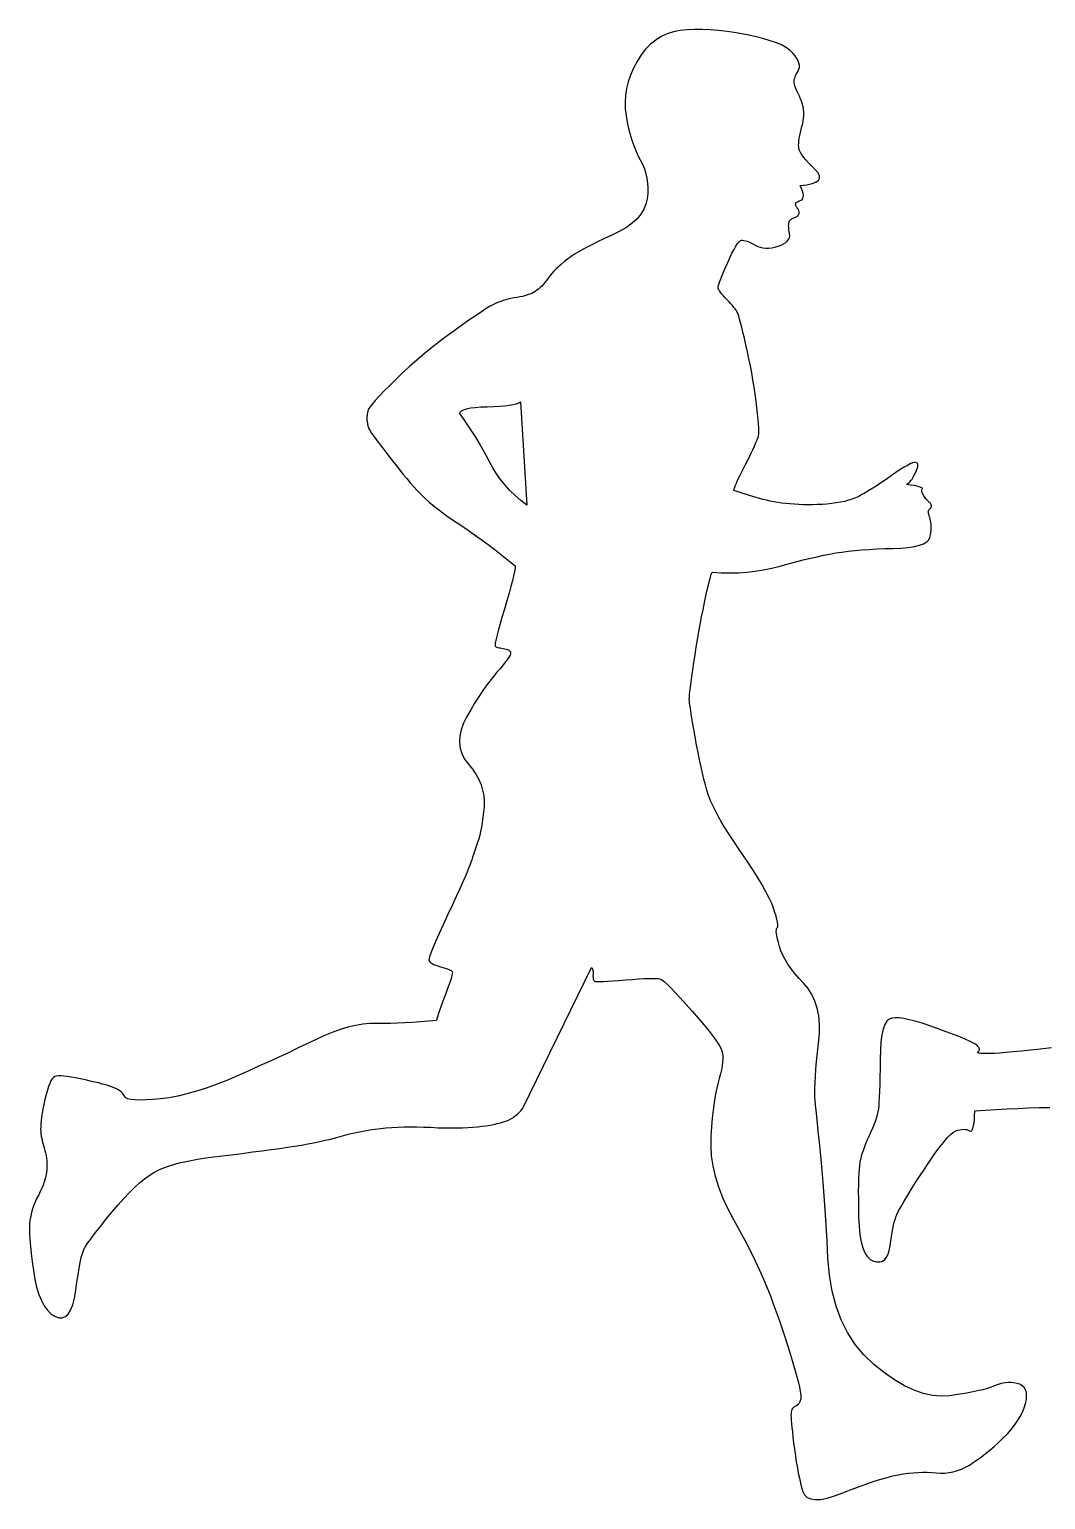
# Model space of a CAD drawing. Extents: x -2010 to 2171, y -750 to 1021.
# Drawn here: x -2010 to -827, y -750 to 961 of the extents above; entities that cross this region are included whole.
import ezdxf

# ---------------------------------------------------------------- set-up
doc = ezdxf.new("R2010")
doc.units = 0
doc.header["$LTSCALE"] = 20
doc.layers.add('_____1', color=7, linetype='CONTINUOUS')

msp = doc.modelspace()

# ---------------------------------------------------------------- linework, layer by layer
at = {"layer": '_____1', "color": 0, "linetype": 'CONTINUOUS', "flags": 128}
for points in [[(-876.9, -678.6), (-871.8, -673.5), (-867.3, -668.4), (-863.3, -663.4), (-859.8, -658.3), (-856.7, -653.3), (-854.2, -648.2), (-852.2, -643.2), (-850.7, -638.2), (-849.7, -633.4), (-849.4, -629.2), (-849.7, -625.4), (-850.7, -622.2), (-852.3, -619.6), (-854.5, -617.4), (-857.4, -615.8), (-860.9, -614.7), (-860.9, -614.7), (-864.1, -614.1), (-867.2, -613.8), (-870.4, -613.8), (-873.7, -614), (-876.9, -614.6), (-880.2, -615.4), (-883.5, -616.4), (-886.9, -617.7), (-890.7, -619.2), (-895.2, -620.7), (-900.5, -622.1), (-906.7, -623.5), (-913.6, -625), (-921.3, -626.4), (-929.8, -627.8), (-939.1, -629.1), (-948.9, -629.8), (-959.1, -628.9), (-969.6, -626.6), (-980.4, -622.8), (-991.6, -617.5), (-1003.1, -610.8), (-1014.9, -602.5), (-1027.1, -592.8), (-1038.7, -581.7), (-1049, -569.3), (-1057.8, -555.7), (-1065.2, -540.9), (-1071.1, -524.8), (-1075.7, -507.4), (-1078.9, -488.8), (-1080.7, -469), (-1081.7, -449.1), (-1082.8, -430.3), (-1083.9, -412.7), (-1085, -396.2), (-1086.2, -380.9), (-1087.3, -366.8), (-1088.5, -353.7), (-1089.7, -341.9), (-1090.8, -331), (-1091.9, -321.1), (-1092.8, -312.1), (-1093.6, -304), (-1094.3, -296.8), (-1094.9, -290.6), (-1095.3, -285.3), (-1095.7, -280.8), (-1095.9, -276.4), (-1095.8, -271), (-1095.6, -264.7), (-1095.2, -257.4), (-1094.6, -249.1), (-1093.8, -239.9), (-1092.7, -229.7), (-1091.5, -218.6), (-1090.6, -207.4), (-1090.6, -196.9), (-1091.4, -187.1), (-1093.2, -178), (-1095.8, -169.7), (-1099.2, -162.1), (-1103.6, -155.2), (-1108.8, -149.1), (-1114.2, -143.3), (-1119.1, -137.7), (-1123.4, -132.2), (-1127.2, -126.8), (-1130.4, -121.5), (-1133.2, -116.3), (-1135.4, -111.2), (-1137, -106.2), (-1138.3, -101.6), (-1139.3, -97.5), (-1140, -94), (-1140.5, -91), (-1140.7, -88.6), (-1140.6, -86.7), (-1140.3, -85.4), (-1139.7, -84.6), (-1139.2, -83.9), (-1138.9, -82.5), (-1139, -80.5), (-1139.3, -78), (-1140, -74.8), (-1141, -71.1), (-1142.3, -66.7), (-1143.9, -61.8), (-1146.1, -56.2), (-1149, -49.8), (-1152.7, -42.5), (-1157.2, -34.5), (-1162.5, -25.7), (-1168.6, -16.1), (-1175.4, -5.7), (-1183.1, 5.5), (-1190.7, 16.8), (-1197.5, 27.3), (-1203.6, 37.1), (-1208.8, 46.2), (-1213.2, 54.7), (-1216.8, 62.4), (-1219.6, 69.4), (-1221.7, 75.6), (-1223.3, 81.8), (-1224.9, 88.4), (-1226.6, 95.5), (-1228.3, 103), (-1230, 111), (-1231.7, 119.4), (-1233.4, 128.3), (-1235.1, 137.7), (-1236.8, 146.8), (-1238.2, 154.8), (-1239.4, 161.9), (-1240.3, 167.9), (-1241.1, 173), (-1241.6, 177), (-1241.9, 180), (-1242, 182), (-1241.9, 184), (-1241.6, 186.9), (-1241.2, 190.7), (-1240.6, 195.5), (-1239.8, 201.3), (-1238.9, 208), (-1237.8, 215.7), (-1236.5, 224.3), (-1235.2, 233.4), (-1233.8, 242.3), (-1232.3, 251.2), (-1230.8, 260), (-1229.2, 268.7), (-1227.6, 277.3), (-1226, 285.8), (-1224.2, 294.2), (-1222.6, 302.1), (-1221.1, 309), (-1219.7, 314.9), (-1218.5, 319.8), (-1217.4, 323.7), (-1216.5, 326.7), (-1215.7, 328.6), (-1215.1, 329.5), (-1215.1, 329.5), (-1204.9, 328.8), (-1194.8, 328.6), (-1184.9, 328.8), (-1175, 329.5), (-1165.2, 330.6), (-1155.5, 332.1), (-1145.8, 334.1), (-1136.3, 336.6), (-1127, 339.2), (-1118, 341.5), (-1109.4, 343.7), (-1101.1, 345.7), (-1093.2, 347.5), (-1085.6, 349.2), (-1078.3, 350.6), (-1071.4, 351.8), (-1064.5, 352.9), (-1057.1, 353.9), (-1049.4, 354.7), (-1041.2, 355.4), (-1032.7, 356), (-1023.7, 356.5), (-1014.4, 356.9), (-1004.7, 357.2), (-995.3, 357.6), (-987.1, 358.3), (-980, 359.4), (-974.1, 360.8), (-969.4, 362.6), (-965.7, 364.7), (-963.3, 367.2), (-962, 370), (-961.3, 372.9), (-960.8, 375.7), (-960.5, 378.3), (-960.3, 380.8), (-960.3, 383.1), (-960.4, 385.3), (-960.7, 387.3), (-961.2, 389.2), (-961.7, 391), (-962.1, 392.6), (-962.5, 394), (-962.9, 395.3), (-963.2, 396.5), (-963.4, 397.5), (-963.6, 398.4), (-963.7, 399.1), (-963.8, 399.7), (-963.7, 400.3), (-963.6, 400.9), (-963.5, 401.4), (-963.2, 401.9), (-962.9, 402.4), (-962.5, 402.8), (-962, 403.2), (-961.5, 403.6), (-961, 404.1), (-960.7, 404.5), (-960.4, 405), (-960.3, 405.5), (-960.2, 406), (-960.2, 406.5), (-960.2, 407.1), (-960.4, 407.6), (-960.6, 408.2), (-960.9, 408.8), (-961.3, 409.4), (-961.8, 410), (-962.3, 410.6), (-963, 411.1), (-963.7, 411.7), (-964.5, 412.4), (-965.3, 413.1), (-966.1, 414), (-966.8, 414.9), (-967.5, 416), (-968.3, 417.1), (-969, 418.4), (-969.7, 419.7), (-970.4, 421), (-970.8, 422.2), (-971.2, 423.3), (-971.4, 424.3), (-971.4, 425.1), (-971.4, 425.8), (-971.1, 426.4), (-970.7, 426.8), (-970.6, 427.2), (-971.2, 427.7), (-972.5, 428.2), (-974.4, 428.8), (-977.1, 429.5), (-980.4, 430.2), (-984.4, 430.9), (-989.1, 431.7), (-989.1, 431.7), (-987.9, 432.4), (-986.6, 433.4), (-985.3, 434.6), (-984, 436.1), (-982.7, 437.9), (-981.4, 440), (-980.1, 442.4), (-978.7, 445), (-977.5, 447.7), (-976.7, 450), (-976.1, 452), (-975.9, 453.7), (-976.1, 455.1), (-976.5, 456.1), (-977.3, 456.8), (-978.4, 457.2), (-980, 457.2), (-982.1, 456.6), (-984.8, 455.5), (-988.1, 453.8), (-992, 451.6), (-996.5, 448.8), (-1001.5, 445.5), (-1007.1, 441.6), (-1012.9, 437.5), (-1018.3, 433.8), (-1023.5, 430.4), (-1028.3, 427.3), (-1032.9, 424.4), (-1037.2, 421.9), (-1041.1, 419.7), (-1044.8, 417.7), (-1048.5, 416), (-1052.4, 414.5), (-1056.6, 413.1), (-1061.1, 411.9), (-1065.9, 410.9), (-1070.9, 410), (-1076.2, 409.3), (-1081.8, 408.8), (-1087.5, 408.4), (-1093.1, 408.2), (-1098.6, 408), (-1104, 407.9), (-1109.4, 408), (-1114.6, 408.2), (-1119.7, 408.5), (-1124.8, 408.9), (-1129.7, 409.4), (-1134.5, 409.9), (-1139.1, 410.6), (-1143.6, 411.4), (-1148, 412.2), (-1152.2, 413.2), (-1156.3, 414.2), (-1160.3, 415.3), (-1164.2, 416.5), (-1168, 417.6), (-1171.8, 418.8), (-1175.5, 419.9), (-1179.2, 421.1), (-1182.8, 422.3), (-1186.4, 423.4), (-1190, 424.6), (-1190, 424.6), (-1190, 425.6), (-1189.5, 427.4), (-1188.5, 429.9), (-1187.1, 433.2), (-1185.3, 437.3), (-1182.9, 442.2), (-1180.1, 447.8), (-1176.9, 454.2), (-1173.6, 460.7), (-1170.7, 466.5), (-1168.2, 471.7), (-1166.1, 476.3), (-1164.4, 480.3), (-1163, 483.6), (-1162, 486.3), (-1161.5, 488.4), (-1161.2, 490.6), (-1161.1, 493.5), (-1161.1, 497.3), (-1161.4, 502), (-1161.8, 507.4), (-1162.4, 513.6), (-1163.2, 520.6), (-1164.2, 528.5), (-1165.4, 536.7), (-1166.6, 545), (-1167.9, 553.2), (-1169.3, 561.4), (-1170.9, 569.6), (-1172.5, 577.8), (-1174.2, 585.9), (-1176, 594.1), (-1177.8, 601.8), (-1179.5, 608.7), (-1180.9, 614.7), (-1182.2, 619.8), (-1183.4, 624), (-1184.4, 627.4), (-1185.2, 629.9), (-1185.9, 631.6), (-1186.6, 632.9), (-1187.6, 634.3), (-1188.7, 636), (-1190.1, 637.7), (-1191.8, 639.7), (-1193.6, 641.8), (-1195.7, 644), (-1198, 646.5), (-1200.3, 648.9), (-1202.3, 651.1), (-1204, 653.1), (-1205.4, 654.8), (-1206.6, 656.4), (-1207.5, 657.8), (-1208.1, 659), (-1208.4, 659.9), (-1208.3, 661.1), (-1207.9, 663), (-1207.2, 665.7), (-1206, 669), (-1204.5, 673), (-1202.6, 677.7), (-1200.3, 683.2), (-1197.6, 689.3), (-1194.8, 695.4), (-1192.3, 700.7), (-1189.9, 705.2), (-1187.8, 708.9), (-1185.8, 711.9), (-1184.1, 714), (-1182.6, 715.3), (-1181.2, 715.9), (-1179.9, 715.9), (-1178.4, 715.7), (-1176.7, 715.3), (-1174.8, 714.7), (-1172.7, 713.9), (-1170.4, 712.8), (-1167.9, 711.5), (-1165.2, 710.1), (-1162.3, 708.6), (-1159.3, 707.6), (-1156.2, 706.9), (-1153, 706.6), (-1149.6, 706.6), (-1146.1, 707), (-1142.5, 707.7), (-1138.7, 708.9), (-1135.2, 710.2), (-1132.2, 711.7), (-1129.7, 713.3), (-1127.7, 715.1), (-1126.3, 717), (-1125.4, 719), (-1125.1, 721.2), (-1125.2, 723.5), (-1125.6, 725.7), (-1126, 727.8), (-1126.2, 729.8), (-1126.3, 731.5), (-1126.4, 733.1), (-1126.3, 734.5), (-1126.2, 735.7), (-1125.9, 736.7), (-1125.6, 737.6), (-1125.2, 738.5), (-1124.6, 739.2), (-1123.9, 739.9), (-1123.1, 740.5), (-1122.2, 741.1), (-1121.2, 741.6), (-1120.1, 742), (-1119, 742.3), (-1118, 742.8), (-1117.1, 743.3), (-1116.3, 743.8), (-1115.7, 744.4), (-1115.1, 745), (-1114.7, 745.6), (-1114.4, 746.4), (-1114.2, 747.1), (-1114.2, 747.9), (-1114.2, 748.7), (-1114.4, 749.5), (-1114.6, 750.3), (-1115, 751.2), (-1115.5, 752.1), (-1116.1, 753), (-1116.7, 753.9), (-1117.3, 754.8), (-1117.7, 755.5), (-1118, 756.3), (-1118.1, 757), (-1118.2, 757.6), (-1118.2, 758.2), (-1118, 758.7), (-1117.8, 759.2), (-1117.4, 759.7), (-1116.8, 760.2), (-1116.1, 760.6), (-1115.2, 761.1), (-1114.2, 761.6), (-1113, 762.1), (-1111.7, 762.6), (-1110.5, 763.3), (-1109.7, 764.4), (-1109.3, 765.9), (-1109.2, 767.8), (-1109.6, 770.1), (-1110.3, 772.9), (-1111.4, 776.1), (-1112.9, 779.6), (-1112.9, 779.6), (-1105.2, 780.5), (-1099.1, 781.8), (-1094.6, 783.5), (-1091.7, 785.7), (-1090.3, 788.2), (-1090.6, 791.2), (-1092.4, 794.7), (-1095.8, 798.5), (-1099.8, 802.4), (-1103.3, 806.1), (-1106.4, 809.5), (-1108.9, 812.6), (-1111, 815.4), (-1112.5, 818), (-1113.6, 820.3), (-1114.3, 822.3), (-1114.5, 824.4), (-1114.7, 826.6), (-1114.6, 829), (-1114.4, 831.7), (-1114, 834.6), (-1113.4, 837.7), (-1112.7, 841.1), (-1111.7, 844.6), (-1110.8, 848.2), (-1110, 851.6), (-1109.4, 854.8), (-1109, 857.8), (-1108.7, 860.6), (-1108.6, 863.2), (-1108.7, 865.6), (-1108.9, 867.8), (-1109.2, 870), (-1109.7, 872.2), (-1110.3, 874.4), (-1111, 876.7), (-1111.8, 878.9), (-1112.8, 881.2), (-1113.8, 883.6), (-1115, 885.9), (-1116.2, 888.2), (-1117.2, 890.4), (-1118.1, 892.4), (-1118.8, 894.3), (-1119.3, 896), (-1119.7, 897.5), (-1120, 898.9), (-1120.1, 900.2), (-1120, 901.4), (-1119.8, 902.7), (-1119.4, 904.2), (-1118.9, 905.7), (-1118.3, 907.3), (-1117.4, 909), (-1116.5, 910.8), (-1115.3, 912.7), (-1114.4, 914.8), (-1113.9, 917), (-1113.9, 919.3), (-1114.4, 921.8), (-1115.4, 924.5), (-1116.9, 927.4), (-1118.8, 930.4), (-1121.3, 933.5), (-1124.5, 936.7), (-1128.7, 939.8), (-1134, 942.7), (-1140.4, 945.5), (-1147.8, 948.1), (-1156.3, 950.7), (-1165.8, 953.1), (-1176.4, 955.3), (-1187.3, 957.3), (-1197.8, 958.9), (-1207.9, 960.1), (-1217.7, 960.9), (-1227, 961.2), (-1235.9, 961.2), (-1244.5, 960.8), (-1252.7, 959.9), (-1260.4, 958.4), (-1267.7, 956.1), (-1274.6, 952.9), (-1281.1, 948.8), (-1287.2, 943.9), (-1292.8, 938.1), (-1298, 931.5), (-1302.7, 924), (-1306.9, 916), (-1310.4, 908.1), (-1313.1, 900.2), (-1315, 892.3), (-1316.3, 884.4), (-1316.8, 876.5), (-1316.6, 868.6), (-1315.6, 860.8), (-1314.2, 853.1), (-1312.6, 845.8), (-1310.8, 838.8), (-1308.8, 832.2), (-1306.7, 826), (-1304.3, 820.1), (-1301.8, 814.6), (-1299, 809.4), (-1296.4, 804.4), (-1294.3, 799.1), (-1292.6, 793.7), (-1291.4, 788.2), (-1290.6, 782.4), (-1290.3, 776.5), (-1290.4, 770.4), (-1291, 764.1), (-1292.4, 757.8), (-1294.8, 751.9), (-1298.3, 746.2), (-1302.8, 740.8), (-1308.4, 735.7), (-1315.1, 730.8), (-1322.8, 726.3), (-1331.5, 722), (-1340.5, 717.9), (-1348.7, 714), (-1356.3, 710.2), (-1363.2, 706.6), (-1369.4, 703.2), (-1374.8, 699.9), (-1379.6, 696.8), (-1383.7, 693.8), (-1387.4, 691), (-1390.8, 688.1), (-1393.9, 685.3), (-1396.9, 682.6), (-1399.6, 679.8), (-1402, 677.1), (-1404.2, 674.4), (-1406.2, 671.7), (-1408.1, 669.1), (-1410, 666.8), (-1411.8, 664.6), (-1413.7, 662.5), (-1415.6, 660.7), (-1417.5, 659), (-1419.4, 657.6), (-1421.3, 656.3), (-1423.3, 655.1), (-1425.4, 654), (-1427.8, 653), (-1430.4, 652.1), (-1433.2, 651.2), (-1436.2, 650.5), (-1439.4, 649.8), (-1442.7, 649.2), (-1446.2, 648.6), (-1449.5, 647.9), (-1452.6, 647.2), (-1455.7, 646.4), (-1458.7, 645.5), (-1461.5, 644.6), (-1464.2, 643.6), (-1466.8, 642.6), (-1469.8, 641.1), (-1473.6, 639), (-1478.3, 636.2), (-1483.8, 632.6), (-1490.2, 628.3), (-1497.5, 623.4), (-1505.6, 617.7), (-1514.5, 611.3), (-1523.9, 604.5), (-1533, 597.6), (-1541.9, 590.6), (-1550.6, 583.5), (-1559.1, 576.2), (-1567.5, 568.9), (-1575.6, 561.4), (-1583.6, 553.8), (-1591, 546.5), (-1597.5, 540), (-1603, 534.3), (-1607.5, 529.2), (-1611.1, 525), (-1613.8, 521.4), (-1615.6, 518.7), (-1616.3, 516.7), (-1616.6, 515), (-1616.9, 513.5), (-1617, 511.9), (-1617.1, 510.5), (-1617.2, 509.1), (-1617.2, 507.7), (-1617.1, 506.4), (-1617, 505.2), (-1616.9, 504), (-1616.7, 502.9), (-1616.5, 501.8), (-1616.3, 500.7), (-1616, 499.7), (-1615.8, 498.8), (-1615.5, 497.9), (-1615.3, 497), (-1614.7, 495.8), (-1613.5, 493.9), (-1611.7, 491.3), (-1609.4, 488), (-1606.4, 483.9), (-1602.9, 479.2), (-1598.8, 473.7), (-1594.1, 467.5), (-1589.1, 461.1), (-1584.3, 455), (-1579.7, 449.2), (-1575.2, 443.7), (-1570.9, 438.4), (-1566.7, 433.5), (-1562.6, 428.8), (-1558.8, 424.4), (-1554.6, 420.1), (-1549.9, 415.6), (-1544.6, 410.9), (-1538.7, 406.1), (-1532.3, 401.1), (-1525.2, 395.8), (-1517.5, 390.5), (-1509.2, 384.9), (-1500.7, 379.2), (-1492.3, 373.4), (-1484.1, 367.5), (-1475.9, 361.5), (-1467.9, 355.5), (-1460, 349.3), (-1452.3, 343), (-1444.6, 336.7), (-1444.6, 336.7), (-1444.8, 333.9), (-1445.4, 330.1), (-1446.4, 325.3), (-1447.7, 319.6), (-1449.5, 312.8), (-1451.6, 305), (-1454.2, 296.2), (-1457.1, 286.4), (-1460, 276.7), (-1462.4, 268.3), (-1464.5, 261.1), (-1466, 255.1), (-1467.2, 250.3), (-1467.9, 246.8), (-1468.1, 244.6), (-1468, 243.5), (-1467.5, 243.1), (-1466.8, 242.7), (-1465.9, 242.3), (-1464.8, 241.9), (-1463.5, 241.6), (-1462.1, 241.3), (-1460.4, 241), (-1458.5, 240.7), (-1456.7, 240.3), (-1455, 239.9), (-1453.6, 239.4), (-1452.5, 238.9), (-1451.5, 238.2), (-1450.7, 237.5), (-1450.2, 236.7), (-1449.9, 235.8), (-1450, 234.6), (-1450.6, 233), (-1451.8, 230.9), (-1453.5, 228.3), (-1455.8, 225.2), (-1458.6, 221.6), (-1461.9, 217.5), (-1465.8, 213), (-1470, 208), (-1474.3, 202.6), (-1478.6, 196.8), (-1482.9, 190.6), (-1487.3, 183.9), (-1491.8, 176.9), (-1496.3, 169.4), (-1500.8, 161.6), (-1504.8, 153.6), (-1507.6, 146), (-1509.2, 138.6), (-1509.5, 131.5), (-1508.7, 124.8), (-1506.7, 118.3), (-1503.5, 112), (-1499, 106.1), (-1494.3, 100.3), (-1490.3, 94.3), (-1487, 88.3), (-1484.4, 82.1), (-1482.5, 75.8), (-1481.3, 69.5), (-1480.8, 63), (-1480.9, 56.4), (-1481.5, 50), (-1482.2, 43.9), (-1482.9, 38.2), (-1483.8, 32.8), (-1484.8, 27.8), (-1485.8, 23.2), (-1487, 18.9), (-1488.3, 15), (-1489.5, 11.3), (-1490.8, 7.8), (-1492, 4.3), (-1493.1, 1), (-1494.2, -2.1), (-1495.2, -5.2), (-1496.2, -8.1), (-1497.1, -10.9), (-1498.4, -14.2), (-1500.1, -18.7), (-1502.5, -24.3), (-1505.5, -31.1), (-1509.1, -39), (-1513.2, -48.1), (-1518, -58.4), (-1523.3, -69.8), (-1528.6, -81.1), (-1533.1, -91.1), (-1536.9, -99.7), (-1540, -106.9), (-1542.4, -112.7), (-1544, -117.2), (-1544.9, -120.3), (-1545.1, -122), (-1544.8, -123.1), (-1544, -124.1), (-1542.9, -125.1), (-1541.4, -126), (-1539.6, -127), (-1537.3, -127.9), (-1534.7, -128.8), (-1531.7, -129.7), (-1528.7, -130.5), (-1526.1, -131.3), (-1523.8, -132.1), (-1521.9, -132.9), (-1520.4, -133.6), (-1519.2, -134.3), (-1518.3, -135), (-1517.9, -135.6), (-1517.7, -136.6), (-1517.9, -138.2), (-1518.4, -140.5), (-1519.3, -143.5), (-1520.4, -147.1), (-1521.9, -151.4), (-1523.7, -156.4), (-1525.8, -162.1), (-1528, -167.8), (-1529.9, -173), (-1531.6, -177.6), (-1533, -181.7), (-1534.1, -185.2), (-1535.1, -188.1), (-1535.7, -190.5), (-1536.1, -192.3), (-1536.1, -192.3), (-1545.6, -193.2), (-1555, -194), (-1564, -194.7), (-1572.9, -195.2), (-1581.5, -195.5), (-1589.9, -195.8), (-1598, -195.9), (-1605.9, -195.8), (-1613.8, -196), (-1622, -196.8), (-1630.5, -198.3), (-1639.3, -200.3), (-1648.3, -203), (-1657.6, -206.3), (-1667.2, -210.2), (-1677.1, -214.8), (-1687.2, -219.7), (-1697.8, -224.7), (-1708.6, -229.8), (-1719.8, -235), (-1731.3, -240.3), (-1743.2, -245.7), (-1755.3, -251.2), (-1767.9, -256.8), (-1780.4, -262.2), (-1792.5, -267), (-1804.3, -271.2), (-1815.7, -274.8), (-1826.7, -277.9), (-1837.3, -280.3), (-1847.5, -282.2), (-1857.4, -283.5), (-1866.5, -284.3), (-1874.6, -284.8), (-1881.4, -285), (-1887.2, -284.8), (-1891.9, -284.3), (-1895.4, -283.5), (-1897.8, -282.3), (-1899.1, -280.7), (-1900, -279.1), (-1901.1, -277.5), (-1902.6, -276), (-1904.3, -274.5), (-1906.4, -273.2), (-1908.7, -271.9), (-1911.4, -270.7), (-1914.3, -269.6), (-1917.6, -268.5), (-1921.2, -267.4), (-1925.2, -266.3), (-1929.5, -265.1), (-1934.2, -264), (-1939.3, -262.8), (-1944.7, -261.5), (-1950.5, -260.3), (-1956.2, -259.1), (-1961.4, -258.2), (-1966, -257.5), (-1970, -257.1), (-1973.4, -256.9), (-1976.3, -256.9), (-1978.7, -257.2), (-1980.5, -257.7), (-1982, -258.6), (-1983.4, -260.2), (-1984.9, -262.5), (-1986.3, -265.5), (-1987.7, -269.2), (-1989.1, -273.5), (-1990.5, -278.5), (-1991.9, -284.2), (-1993.1, -290), (-1994.2, -295.4), (-1995.1, -300.4), (-1995.8, -304.9), (-1996.4, -309.1), (-1996.8, -312.8), (-1996.9, -316.1), (-1997, -319), (-1996.8, -321.7), (-1996.6, -324.4), (-1996.2, -327.1), (-1995.7, -329.8), (-1995.2, -332.5), (-1994.5, -335.2), (-1993.7, -338), (-1992.8, -340.7), (-1991.9, -343.5), (-1991.1, -346.4), (-1990.6, -349.4), (-1990.1, -352.5), (-1989.8, -355.7), (-1989.7, -359), (-1989.7, -362.4), (-1989.9, -365.9), (-1990.3, -369.4), (-1990.9, -373), (-1991.7, -376.6), (-1992.7, -380.3), (-1994, -384), (-1995.5, -387.7), (-1997.3, -391.4), (-1999.2, -395.2), (-2001.2, -399), (-2003, -402.8), (-2004.6, -406.6), (-2005.9, -410.3), (-2007.1, -414.1), (-2008.1, -417.8), (-2008.9, -421.6), (-2009.5, -425.3), (-2009.9, -429.5), (-2010, -434.5), (-2009.9, -440.4), (-2009.5, -447.3), (-2008.9, -455), (-2008, -463.5), (-2006.8, -473), (-2005.4, -483.4), (-2003.7, -493.6), (-2001.6, -502.9), (-1999.1, -511.1), (-1996.1, -518.3), (-1992.8, -524.4), (-1989.1, -529.5), (-1984.9, -533.6), (-1980.4, -536.6), (-1975.8, -538.3), (-1971.7, -538.5), (-1968, -537), (-1964.8, -534.1), (-1962, -529.5), (-1959.6, -523.4), (-1957.6, -515.7), (-1956, -506.4), (-1954.7, -496.8), (-1953.4, -488.2), (-1952.1, -480.6), (-1950.8, -474), (-1949.6, -468.3), (-1948.3, -463.7), (-1947.1, -460), (-1945.9, -457.3), (-1944.3, -454.7), (-1942.1, -451.3), (-1939.1, -447.2), (-1935.4, -442.3), (-1931, -436.6), (-1925.9, -430.2), (-1920.1, -423), (-1913.6, -415), (-1906.8, -407), (-1900.3, -399.6), (-1893.9, -392.9), (-1887.8, -386.8), (-1881.8, -381.4), (-1876.1, -376.7), (-1870.5, -372.6), (-1865.2, -369.2), (-1859.4, -366.2), (-1852.6, -363.3), (-1844.6, -360.7), (-1835.6, -358.2), (-1825.5, -356), (-1814.3, -353.9), (-1802, -351.9), (-1788.7, -350.2), (-1775.2, -348.6), (-1762.4, -347), (-1750.3, -345.4), (-1739, -344), (-1728.5, -342.5), (-1718.7, -341.2), (-1709.6, -339.8), (-1701.3, -338.6), (-1693.5, -337.3), (-1686, -336), (-1678.9, -334.6), (-1672.1, -333.2), (-1665.6, -331.8), (-1659.5, -330.4), (-1653.7, -328.9), (-1648.2, -327.4), (-1642.8, -325.9), (-1637.3, -324.4), (-1631.7, -323.1), (-1625.9, -321.9), (-1620, -320.8), (-1613.9, -319.8), (-1607.8, -318.9), (-1601.5, -318.1), (-1595, -317.4), (-1588.2, -316.9), (-1581.2, -316.5), (-1574, -316.2), (-1566.6, -316.1), (-1558.9, -316.2), (-1550.9, -316.4), (-1542.7, -316.7), (-1534.6, -317.1), (-1526.9, -317.3), (-1519.5, -317.4), (-1512.5, -317.4), (-1505.9, -317.2), (-1499.7, -317), (-1493.8, -316.6), (-1488.3, -316.1), (-1483.2, -315.5), (-1478.3, -314.8), (-1473.8, -314.1), (-1469.5, -313.3), (-1465.5, -312.4), (-1461.8, -311.5), (-1458.4, -310.5), (-1455.4, -309.4), (-1452.5, -308.2), (-1449.7, -306.8), (-1447.1, -305.2), (-1444.5, -303.5), (-1442.1, -301.5), (-1439.9, -299.4), (-1437.7, -297.1), (-1435.7, -294.5), (-1435.7, -294.5), (-1355.9, -130.5), (-1355.3, -130.9), (-1354.9, -131.5), (-1354.5, -132.3), (-1354.3, -133.2), (-1354.1, -134.3), (-1354, -135.5), (-1353.9, -137), (-1354, -138.6), (-1354.1, -140.2), (-1354, -141.6), (-1353.9, -142.9), (-1353.8, -144), (-1353.5, -144.9), (-1353.2, -145.6), (-1352.8, -146.2), (-1352.3, -146.6), (-1352.3, -146.6), (-1351.2, -146.9), (-1349.1, -147.1), (-1346, -147.1), (-1342, -147), (-1337, -146.7), (-1331, -146.3), (-1324.1, -145.8), (-1316.1, -145.1), (-1308.2, -144.5), (-1301, -143.9), (-1294.8, -143.6), (-1289.3, -143.4), (-1284.8, -143.3), (-1281, -143.4), (-1278.2, -143.6), (-1276.1, -144), (-1274.1, -145), (-1271.4, -147.1), (-1267.8, -150.2), (-1263.5, -154.3), (-1258.4, -159.6), (-1252.6, -165.9), (-1245.9, -173.2), (-1238.5, -181.6), (-1231.2, -190.2), (-1224.7, -197.9), (-1219, -204.8), (-1214.3, -211), (-1210.4, -216.3), (-1207.4, -220.9), (-1205.3, -224.6), (-1204, -227.5), (-1203.3, -230.2), (-1203, -233.4), (-1202.9, -236.8), (-1203.2, -240.7), (-1203.8, -245), (-1204.6, -249.6), (-1205.8, -254.6), (-1207.3, -260), (-1208.9, -265.9), (-1210.4, -272.6), (-1211.8, -279.9), (-1213, -287.9), (-1214.2, -296.6), (-1215.2, -306.1), (-1216.1, -316.2), (-1216.9, -327), (-1217.1, -338.3), (-1216.4, -349.8), (-1214.6, -361.5), (-1211.8, -373.5), (-1208.1, -385.8), (-1203.3, -398.2), (-1197.5, -410.9), (-1190.7, -423.9), (-1183.6, -436.7), (-1177, -449), (-1170.9, -460.9), (-1165.3, -472.2), (-1160.2, -483.1), (-1155.5, -493.5), (-1151.3, -503.4), (-1147.6, -512.8), (-1144.2, -522.1), (-1140.8, -531.3), (-1137.5, -540.7), (-1134.3, -550.1), (-1131.2, -559.5), (-1128.1, -569), (-1125, -578.6), (-1122.1, -588.2), (-1119.4, -597.4), (-1117.1, -605.5), (-1115.2, -612.7), (-1113.8, -618.8), (-1112.8, -624), (-1112.2, -628.1), (-1112, -631.2), (-1112.3, -633.3), (-1112.8, -634.9), (-1113.5, -636.3), (-1114.2, -637.6), (-1115, -638.7), (-1115.8, -639.7), (-1116.8, -640.5), (-1117.9, -641.2), (-1119, -641.8), (-1120.1, -642.4), (-1121.1, -643.2), (-1121.9, -644.1), (-1122.6, -645.3), (-1123.1, -646.7), (-1123.4, -648.3), (-1123.6, -650.1), (-1123.7, -652.1), (-1123.6, -654.5), (-1123.4, -657.6), (-1123.1, -661.5), (-1122.6, -666.1), (-1122, -671.3), (-1121.3, -677.3), (-1120.5, -684), (-1119.5, -691.4), (-1118.5, -699), (-1117.4, -706.1), (-1116.2, -712.9), (-1115.1, -719.2), (-1113.8, -725.2), (-1112.5, -730.7), (-1111.2, -735.8), (-1109.9, -740.6), (-1107.9, -744.5), (-1104.9, -747.4), (-1100.7, -749.3), (-1095.4, -750), (-1089.1, -749.7), (-1081.6, -748.2), (-1073.1, -745.7), (-1063.4, -742.1), (-1053.5, -738.2), (-1044, -734.6), (-1035.2, -731.5), (-1026.8, -728.7), (-1019, -726.2), (-1011.7, -724.2), (-1005, -722.5), (-998.8, -721.2), (-992.9, -720.2), (-987.1, -719.4), (-981.4, -718.8), (-975.8, -718.4), (-970.3, -718.2), (-965, -718.2), (-959.7, -718.4), (-954.5, -718.8), (-949.5, -719.2), (-944.5, -719.1), (-939.5, -718.5), (-934.7, -717.6), (-929.9, -716.3), (-925.2, -714.6), (-920.6, -712.4), (-916, -709.9), (-911.5, -707), (-906.8, -703.8), (-902, -700.3), (-897.2, -696.5), (-892.2, -692.5), (-887.2, -688.1), (-882.1, -683.5), (-876.9, -678.6), (-876.9, -678.6)], [(-1431.2, 407.5), (-1438.2, 413), (-1444.7, 418.8), (-1450.8, 424.7), (-1456.4, 430.9), (-1461.6, 437.3), (-1466.4, 444), (-1470.7, 450.8), (-1474.6, 457.9), (-1478.4, 465.1), (-1482.3, 472.3), (-1486.3, 479.4), (-1490.6, 486.5), (-1495, 493.5), (-1499.6, 500.4), (-1504.3, 507.4), (-1509.2, 514.2), (-1509.2, 514.2), (-1508.7, 515.9), (-1507.2, 517.4), (-1504.7, 518.6), (-1501.2, 519.7), (-1496.7, 520.6), (-1491.2, 521.3), (-1484.7, 521.8), (-1477.2, 522), (-1469.6, 522.3), (-1462.8, 522.7), (-1456.8, 523.2), (-1451.5, 523.8), (-1447.1, 524.6), (-1443.4, 525.5), (-1440.5, 526.5), (-1438.4, 527.7), (-1438.4, 527.7), (-1431.2, 407.5)]]:
    msp.add_lwpolyline(points, close=True, dxfattribs=at)
msp.add_lwpolyline([(-820.3, -224.2), (-833.1, -225.7), (-844.8, -227), (-855.5, -228.1), (-865, -229), (-873.4, -229.7), (-880.7, -230.2), (-886.9, -230.6), (-892.1, -230.8), (-896.5, -230.8), (-900.1, -230.8), (-902.9, -230.6), (-904.9, -230.3), (-906, -229.9), (-906.3, -229.4), (-905.8, -228.8), (-905, -228.1), (-904.5, -227.3), (-904.2, -226.5), (-904.3, -225.6), (-904.6, -224.6), (-905.1, -223.6), (-906, -222.5), (-907.1, -221.3), (-908.9, -220), (-911.8, -218.3), (-915.8, -216.3), (-920.9, -214.1), (-927.2, -211.5), (-934.5, -208.6), (-942.9, -205.4), (-952.5, -201.9), (-962.1, -198.5), (-971, -195.6), (-978.9, -193.3), (-986.1, -191.5), (-992.4, -190.2), (-997.8, -189.4), (-1002.4, -189.2), (-1006.2, -189.5), (-1009.3, -190.7), (-1012, -193.3), (-1014.4, -197.2), (-1016.3, -202.6), (-1017.8, -209.2), (-1018.9, -217.3), (-1019.6, -226.7), (-1019.9, -237.4), (-1020, -248.4), (-1020.2, -258.2), (-1020.4, -267), (-1020.6, -274.8), (-1020.9, -281.5), (-1021.2, -287.2), (-1021.5, -291.8), (-1021.9, -295.3), (-1022.4, -298.5), (-1023.2, -301.8), (-1024.2, -305.4), (-1025.4, -309.2), (-1026.9, -313.2), (-1028.6, -317.5), (-1030.5, -321.9), (-1032.7, -326.6), (-1034.9, -331.4), (-1036.9, -336), (-1038.6, -340.4), (-1040.1, -344.7), (-1041.4, -348.9), (-1042.5, -353), (-1043.3, -357), (-1044, -360.8), (-1044.4, -365), (-1044.8, -370.2), (-1045, -376.3), (-1045.2, -383.4), (-1045.3, -391.5), (-1045.2, -400.5), (-1045.1, -410.5), (-1044.9, -421.4), (-1044.3, -432.2), (-1043.4, -441.8), (-1041.9, -450), (-1040, -457.1), (-1037.5, -462.8), (-1034.7, -467.3), (-1031.3, -470.5), (-1027.5, -472.5), (-1023.6, -473.4), (-1020.1, -473.4), (-1017.1, -472.5), (-1014.5, -470.7), (-1012.3, -468), (-1010.5, -464.4), (-1009.2, -460), (-1008.2, -454.6), (-1007.4, -449), (-1006.7, -443.9), (-1005.9, -439.1), (-1005.1, -434.7), (-1004.2, -430.7), (-1003.4, -427.1), (-1002.5, -424), (-1001.6, -421.2), (-1000.3, -418.1), (-998.3, -414), (-995.5, -408.9), (-991.9, -402.7), (-987.5, -395.5), (-982.4, -387.3), (-976.6, -378), (-969.9, -367.7), (-963.2, -357.5), (-957, -348.5), (-951.4, -340.8), (-946.3, -334.3), (-941.8, -329.1), (-937.9, -325.1), (-934.5, -322.3), (-931.7, -320.8), (-929.3, -320), (-927, -319.5), (-924.8, -319.1), (-922.7, -319), (-920.8, -319.1), (-919, -319.4), (-917.3, -319.9), (-915.8, -320.7), (-914.4, -321), (-913.2, -320.5), (-912.2, -319), (-911.4, -316.6), (-910.7, -313.2), (-910.2, -308.9), (-909.9, -303.6), (-909.8, -297.4), (-909.8, -297.4), (-897.3, -296.6), (-884.8, -295.8), (-872.3, -295.2), (-859.8, -294.6), (-847.3, -294.2), (-834.8, -293.8), (-822.3, -293.6)], dxfattribs=at)

doc.saveas('drawing.dxf')
